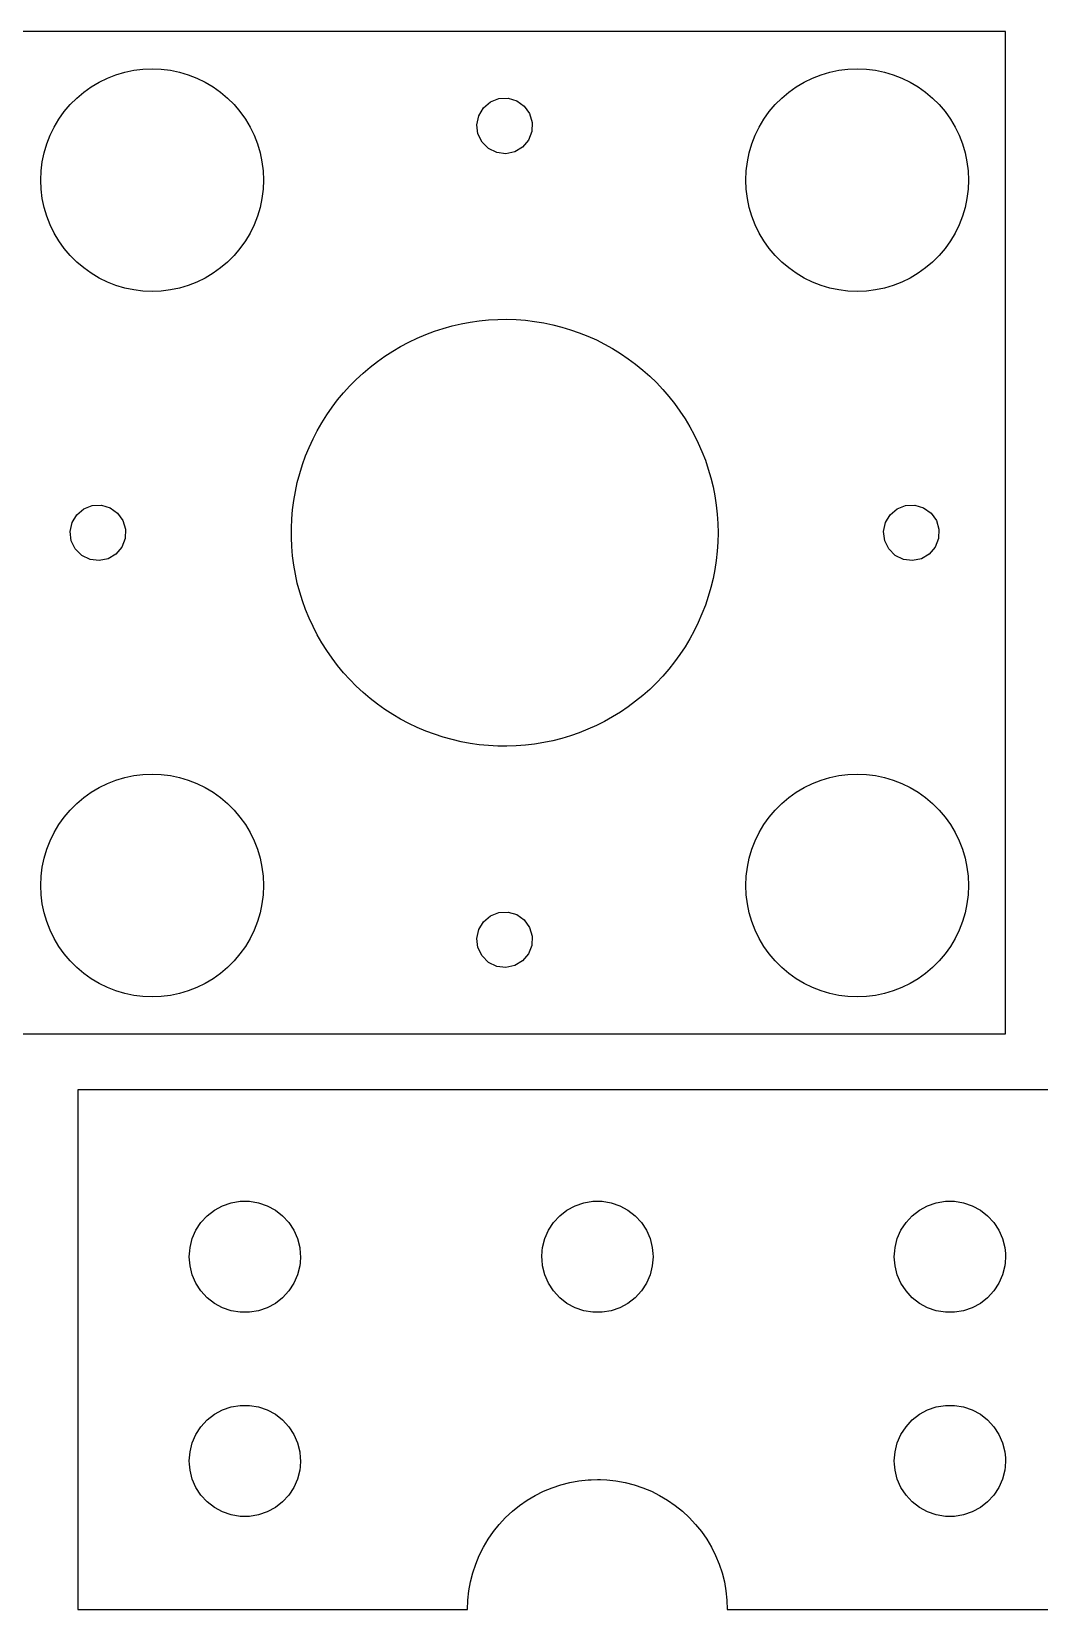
# Model space of a CAD drawing. Header units: millimetres. Extents: x 1223 to 1955, y -162 to 202.
# Drawn here: x 1362.5 to 1416.8, y -71.1 to 13.9 of the extents above; entities that cross this region are included whole.
import ezdxf

# ---------------------------------------------------------------- set-up
doc = ezdxf.new("R2010")
doc.units = ezdxf.units.MM

msp = doc.modelspace()

# ---------------------------------------------------------------- linework, layer by layer
for p, q in [((1415.016, 13.914), (1361.016, 13.914)), ((1415.016, -40.086), (1415.016, 13.914)), ((1368.52, 11.894), (1369.016, 11.914)), ((1369.016, 11.914), (1369.511, 11.894)), ((1406.52, 11.894), (1407.016, 11.914)), ((1407.016, 11.914), (1407.511, 11.894)), ((1365.734, 10.937), (1366.16, 11.191)), ((1366.16, 11.191), (1366.605, 11.409)), ((1366.605, 11.409), (1367.067, 11.589)), ((1367.067, 11.589), (1367.543, 11.731)), ((1367.543, 11.731), (1368.028, 11.833)), ((1368.028, 11.833), (1368.52, 11.894)), ((1369.511, 11.894), (1370.003, 11.833)), ((1370.003, 11.833), (1370.489, 11.731)), ((1370.489, 11.731), (1370.964, 11.589)), ((1370.964, 11.589), (1371.426, 11.409)), ((1371.426, 11.409), (1371.871, 11.191)), ((1371.871, 11.191), (1372.297, 10.937)), ((1403.734, 10.937), (1404.16, 11.191)), ((1404.16, 11.191), (1404.605, 11.409)), ((1404.605, 11.409), (1405.067, 11.589)), ((1405.067, 11.589), (1405.543, 11.731)), ((1405.543, 11.731), (1406.028, 11.833)), ((1406.028, 11.833), (1406.52, 11.894)), ((1407.511, 11.894), (1408.003, 11.833)), ((1408.003, 11.833), (1408.489, 11.731)), ((1408.489, 11.731), (1408.964, 11.589)), ((1408.964, 11.589), (1409.426, 11.409)), ((1409.426, 11.409), (1409.871, 11.191)), ((1409.871, 11.191), (1410.297, 10.937)), ((1364.601, 9.978), (1364.952, 10.329)), ((1364.952, 10.329), (1365.33, 10.649)), ((1365.33, 10.649), (1365.734, 10.937)), ((1372.297, 10.937), (1372.701, 10.649)), ((1372.701, 10.649), (1373.079, 10.329)), ((1373.079, 10.329), (1373.43, 9.978)), ((1387.248, 10.123), (1387.708, 10.303)), ((1387.708, 10.303), (1388.201, 10.323)), ((1388.201, 10.323), (1388.674, 10.182)), ((1402.601, 9.978), (1402.952, 10.329)), ((1402.952, 10.329), (1403.33, 10.649)), ((1403.33, 10.649), (1403.734, 10.937)), ((1410.297, 10.937), (1410.701, 10.649)), ((1410.701, 10.649), (1411.079, 10.329)), ((1411.079, 10.329), (1411.43, 9.978)), ((1363.993, 9.196), (1364.281, 9.6)), ((1364.281, 9.6), (1364.601, 9.978)), ((1373.43, 9.978), (1373.75, 9.6)), ((1373.75, 9.6), (1374.039, 9.196)), ((1386.517, 8.897), (1386.618, 9.38)), ((1386.618, 9.38), (1386.871, 9.804)), ((1386.871, 9.804), (1387.248, 10.123)), ((1388.674, 10.182), (1389.076, 9.895)), ((1389.076, 9.895), (1389.363, 9.494)), ((1389.363, 9.494), (1389.504, 9.02)), ((1401.993, 9.196), (1402.281, 9.6)), ((1402.281, 9.6), (1402.601, 9.978)), ((1411.43, 9.978), (1411.75, 9.6)), ((1411.75, 9.6), (1412.039, 9.196)), ((1363.521, 8.325), (1363.739, 8.77)), ((1363.739, 8.77), (1363.993, 9.196)), ((1374.039, 9.196), (1374.292, 8.77)), ((1374.292, 8.77), (1374.51, 8.325)), ((1386.578, 8.407), (1386.517, 8.897)), ((1389.484, 8.527), (1389.304, 8.067)), ((1389.504, 9.02), (1389.484, 8.527)), ((1401.521, 8.325), (1401.739, 8.77)), ((1401.739, 8.77), (1401.993, 9.196)), ((1412.039, 9.196), (1412.292, 8.77)), ((1412.292, 8.77), (1412.51, 8.325)), ((1363.199, 7.387), (1363.341, 7.863)), ((1363.341, 7.863), (1363.521, 8.325)), ((1374.51, 8.325), (1374.691, 7.863)), ((1374.691, 7.863), (1374.832, 7.387)), ((1386.795, 7.963), (1386.578, 8.407)), ((1387.144, 7.614), (1386.795, 7.963)), ((1388.985, 7.69), (1388.561, 7.437)), ((1389.304, 8.067), (1388.985, 7.69)), ((1401.199, 7.387), (1401.341, 7.863)), ((1401.341, 7.863), (1401.521, 8.325)), ((1412.51, 8.325), (1412.691, 7.863)), ((1412.691, 7.863), (1412.832, 7.387)), ((1363.036, 6.41), (1363.097, 6.902)), ((1363.097, 6.902), (1363.199, 7.387)), ((1374.832, 7.387), (1374.934, 6.902)), ((1374.934, 6.902), (1374.995, 6.41)), ((1387.588, 7.397), (1387.144, 7.614)), ((1388.078, 7.336), (1387.588, 7.397)), ((1388.561, 7.437), (1388.078, 7.336)), ((1401.036, 6.41), (1401.097, 6.902)), ((1401.097, 6.902), (1401.199, 7.387)), ((1412.832, 7.387), (1412.934, 6.902)), ((1412.934, 6.902), (1412.995, 6.41)), ((1363.016, 5.914), (1363.036, 6.41)), ((1374.995, 6.41), (1375.016, 5.914)), ((1401.016, 5.914), (1401.036, 6.41)), ((1412.995, 6.41), (1413.016, 5.914)), ((1363.036, 5.419), (1363.016, 5.914)), ((1363.097, 4.927), (1363.036, 5.419)), ((1374.995, 5.419), (1374.934, 4.927)), ((1375.016, 5.914), (1374.995, 5.419)), ((1401.036, 5.419), (1401.016, 5.914)), ((1401.097, 4.927), (1401.036, 5.419)), ((1412.995, 5.419), (1412.934, 4.927)), ((1413.016, 5.914), (1412.995, 5.419)), ((1363.199, 4.442), (1363.097, 4.927)), ((1363.341, 3.966), (1363.199, 4.442)), ((1374.832, 4.442), (1374.691, 3.966)), ((1374.934, 4.927), (1374.832, 4.442)), ((1401.199, 4.442), (1401.097, 4.927)), ((1401.341, 3.966), (1401.199, 4.442)), ((1412.832, 4.442), (1412.691, 3.966)), ((1412.934, 4.927), (1412.832, 4.442)), ((1363.521, 3.504), (1363.341, 3.966)), ((1363.739, 3.059), (1363.521, 3.504)), ((1374.51, 3.504), (1374.292, 3.059)), ((1374.691, 3.966), (1374.51, 3.504)), ((1401.521, 3.504), (1401.341, 3.966)), ((1401.739, 3.059), (1401.521, 3.504)), ((1412.51, 3.504), (1412.292, 3.059)), ((1412.691, 3.966), (1412.51, 3.504)), ((1363.993, 2.633), (1363.739, 3.059)), ((1364.281, 2.229), (1363.993, 2.633)), ((1374.039, 2.633), (1373.75, 2.229)), ((1374.292, 3.059), (1374.039, 2.633)), ((1401.993, 2.633), (1401.739, 3.059)), ((1402.281, 2.229), (1401.993, 2.633)), ((1412.039, 2.633), (1411.75, 2.229)), ((1412.292, 3.059), (1412.039, 2.633)), ((1364.601, 1.851), (1364.281, 2.229)), ((1364.952, 1.5), (1364.601, 1.851)), ((1373.43, 1.851), (1373.079, 1.5)), ((1373.75, 2.229), (1373.43, 1.851)), ((1402.601, 1.851), (1402.281, 2.229)), ((1402.952, 1.5), (1402.601, 1.851)), ((1411.43, 1.851), (1411.079, 1.5)), ((1411.75, 2.229), (1411.43, 1.851)), ((1365.33, 1.18), (1364.952, 1.5)), ((1365.734, 0.891), (1365.33, 1.18)), ((1366.16, 0.638), (1365.734, 0.891)), ((1372.297, 0.891), (1371.871, 0.638)), ((1372.701, 1.18), (1372.297, 0.891)), ((1373.079, 1.5), (1372.701, 1.18)), ((1403.33, 1.18), (1402.952, 1.5)), ((1403.734, 0.891), (1403.33, 1.18)), ((1404.16, 0.638), (1403.734, 0.891)), ((1410.297, 0.891), (1409.871, 0.638)), ((1410.701, 1.18), (1410.297, 0.891)), ((1411.079, 1.5), (1410.701, 1.18)), ((1366.605, 0.42), (1366.16, 0.638)), ((1367.067, 0.24), (1366.605, 0.42)), ((1367.543, 0.098), (1367.067, 0.24)), ((1368.028, -0.004), (1367.543, 0.098)), ((1370.489, 0.098), (1370.003, -0.004)), ((1370.964, 0.24), (1370.489, 0.098)), ((1371.426, 0.42), (1370.964, 0.24)), ((1371.871, 0.638), (1371.426, 0.42)), ((1404.605, 0.42), (1404.16, 0.638)), ((1405.067, 0.24), (1404.605, 0.42)), ((1405.543, 0.098), (1405.067, 0.24)), ((1406.028, -0.004), (1405.543, 0.098)), ((1408.489, 0.098), (1408.003, -0.004)), ((1408.964, 0.24), (1408.489, 0.098)), ((1409.426, 0.42), (1408.964, 0.24)), ((1409.871, 0.638), (1409.426, 0.42)), ((1368.52, -0.065), (1368.028, -0.004)), ((1369.016, -0.086), (1368.52, -0.065)), ((1369.511, -0.065), (1369.016, -0.086)), ((1370.003, -0.004), (1369.511, -0.065)), ((1406.52, -0.065), (1406.028, -0.004)), ((1407.016, -0.086), (1406.52, -0.065)), ((1407.511, -0.065), (1407.016, -0.086)), ((1408.003, -0.004), (1407.511, -0.065)), ((1386.155, -1.737), (1386.649, -1.667)), ((1386.649, -1.667), (1387.144, -1.619)), ((1387.144, -1.619), (1387.642, -1.592)), ((1387.642, -1.592), (1388.14, -1.586)), ((1388.14, -1.586), (1388.638, -1.602)), ((1388.638, -1.602), (1389.135, -1.64)), ((1389.135, -1.64), (1389.63, -1.699)), ((1389.63, -1.699), (1390.122, -1.78)), ((1383.3, -2.597), (1383.759, -2.402)), ((1383.759, -2.402), (1384.226, -2.228)), ((1384.226, -2.228), (1384.7, -2.074)), ((1384.7, -2.074), (1385.18, -1.941)), ((1385.18, -1.941), (1385.665, -1.828)), ((1385.665, -1.828), (1386.155, -1.737)), ((1390.122, -1.78), (1390.609, -1.882)), ((1390.609, -1.882), (1391.092, -2.005)), ((1391.092, -2.005), (1391.569, -2.148)), ((1391.569, -2.148), (1392.04, -2.313)), ((1392.04, -2.313), (1392.503, -2.497)), ((1392.503, -2.497), (1392.957, -2.701)), ((1381.562, -3.567), (1381.98, -3.297)), ((1381.98, -3.297), (1382.41, -3.044)), ((1382.41, -3.044), (1382.85, -2.811)), ((1382.85, -2.811), (1383.3, -2.597)), ((1392.957, -2.701), (1393.402, -2.925)), ((1393.402, -2.925), (1393.837, -3.168)), ((1393.837, -3.168), (1394.262, -3.43)), ((1380.383, -4.484), (1380.762, -4.161)), ((1380.762, -4.161), (1381.156, -3.856)), ((1381.156, -3.856), (1381.562, -3.567)), ((1394.262, -3.43), (1394.674, -3.709)), ((1394.674, -3.709), (1395.074, -4.006)), ((1395.074, -4.006), (1395.461, -4.321)), ((1379.667, -5.177), (1380.017, -4.823)), ((1380.017, -4.823), (1380.383, -4.484)), ((1395.461, -4.321), (1395.833, -4.651)), ((1395.833, -4.651), (1396.191, -4.998)), ((1396.191, -4.998), (1396.534, -5.36)), ((1378.712, -6.326), (1379.013, -5.929)), ((1379.013, -5.929), (1379.332, -5.546)), ((1379.332, -5.546), (1379.667, -5.177)), ((1396.534, -5.36), (1396.861, -5.736)), ((1396.861, -5.736), (1397.171, -6.126)), ((1378.162, -7.157), (1378.428, -6.735)), ((1378.428, -6.735), (1378.712, -6.326)), ((1397.171, -6.126), (1397.464, -6.529)), ((1397.464, -6.529), (1397.739, -6.945)), ((1377.686, -8.032), (1377.914, -7.589)), ((1377.914, -7.589), (1378.162, -7.157)), ((1397.739, -6.945), (1397.996, -7.372)), ((1397.996, -7.372), (1398.234, -7.809)), ((1377.287, -8.945), (1377.476, -8.484)), ((1377.476, -8.484), (1377.686, -8.032)), ((1398.234, -7.809), (1398.453, -8.257)), ((1398.453, -8.257), (1398.652, -8.713)), ((1377.118, -9.414), (1377.287, -8.945)), ((1398.652, -8.713), (1398.832, -9.178)), ((1398.832, -9.178), (1398.991, -9.651)), ((1376.841, -10.371), (1376.969, -9.889)), ((1376.969, -9.889), (1377.118, -9.414)), ((1398.991, -9.651), (1399.129, -10.129)), ((1399.129, -10.129), (1399.247, -10.613)), ((1376.648, -11.348), (1376.734, -10.857)), ((1376.734, -10.857), (1376.841, -10.371)), ((1399.247, -10.613), (1399.343, -11.102)), ((1364.951, -12.116), (1365.328, -11.797)), ((1365.328, -11.797), (1365.788, -11.617)), ((1365.788, -11.617), (1366.281, -11.597)), ((1366.281, -11.597), (1366.754, -11.738)), ((1366.754, -11.738), (1367.156, -12.025)), ((1376.54, -12.339), (1376.583, -11.842)), ((1376.583, -11.842), (1376.648, -11.348)), ((1399.343, -11.102), (1399.419, -11.595)), ((1399.419, -11.595), (1399.472, -12.09)), ((1408.791, -12.116), (1409.168, -11.797)), ((1409.168, -11.797), (1409.628, -11.617)), ((1409.628, -11.617), (1410.121, -11.597)), ((1410.121, -11.597), (1410.595, -11.738)), ((1410.595, -11.738), (1410.997, -12.025)), ((1364.597, -13.024), (1364.698, -12.54)), ((1364.698, -12.54), (1364.951, -12.116)), ((1367.156, -12.025), (1367.443, -12.427)), ((1367.443, -12.427), (1367.584, -12.9)), ((1376.518, -12.836), (1376.54, -12.339)), ((1399.472, -12.09), (1399.505, -12.587)), ((1399.505, -12.587), (1399.516, -13.086)), ((1408.437, -13.024), (1408.539, -12.54)), ((1408.539, -12.54), (1408.791, -12.116)), ((1410.997, -12.025), (1411.284, -12.427)), ((1411.284, -12.427), (1411.424, -12.9)), ((1364.658, -13.514), (1364.597, -13.024)), ((1364.875, -13.957), (1364.658, -13.514)), ((1367.563, -13.393), (1367.384, -13.853)), ((1367.584, -12.9), (1367.563, -13.393)), ((1376.518, -13.335), (1376.518, -12.836)), ((1376.54, -13.833), (1376.518, -13.335)), ((1399.505, -13.584), (1399.472, -14.081)), ((1399.516, -13.086), (1399.505, -13.584)), ((1408.498, -13.514), (1408.437, -13.024)), ((1408.715, -13.957), (1408.498, -13.514)), ((1411.404, -13.393), (1411.225, -13.853)), ((1411.424, -12.9), (1411.404, -13.393)), ((1365.224, -14.306), (1364.875, -13.957)), ((1365.667, -14.523), (1365.224, -14.306)), ((1367.065, -14.23), (1366.641, -14.483)), ((1367.384, -13.853), (1367.065, -14.23)), ((1376.583, -14.329), (1376.54, -13.833)), ((1376.648, -14.823), (1376.583, -14.329)), ((1399.472, -14.081), (1399.419, -14.576)), ((1409.064, -14.306), (1408.715, -13.957)), ((1409.508, -14.523), (1409.064, -14.306)), ((1410.905, -14.23), (1410.481, -14.483)), ((1411.225, -13.853), (1410.905, -14.23)), ((1366.157, -14.584), (1365.667, -14.523)), ((1366.641, -14.483), (1366.157, -14.584)), ((1376.734, -15.314), (1376.648, -14.823)), ((1399.343, -15.069), (1399.247, -15.558)), ((1399.419, -14.576), (1399.343, -15.069)), ((1409.998, -14.584), (1409.508, -14.523)), ((1410.481, -14.483), (1409.998, -14.584)), ((1376.841, -15.8), (1376.734, -15.314)), ((1376.969, -16.282), (1376.841, -15.8)), ((1399.129, -16.042), (1398.991, -16.521)), ((1399.247, -15.558), (1399.129, -16.042)), ((1377.118, -16.758), (1376.969, -16.282)), ((1377.287, -17.226), (1377.118, -16.758)), ((1398.832, -16.993), (1398.652, -17.458)), ((1398.991, -16.521), (1398.832, -16.993)), ((1377.476, -17.687), (1377.287, -17.226)), ((1377.686, -18.139), (1377.476, -17.687)), ((1398.652, -17.458), (1398.453, -17.914)), ((1377.914, -18.582), (1377.686, -18.139)), ((1378.162, -19.014), (1377.914, -18.582)), ((1398.234, -18.362), (1397.996, -18.8)), ((1398.453, -17.914), (1398.234, -18.362)), ((1378.428, -19.436), (1378.162, -19.014)), ((1378.712, -19.845), (1378.428, -19.436)), ((1397.739, -19.227), (1397.464, -19.642)), ((1397.996, -18.8), (1397.739, -19.227)), ((1379.013, -20.242), (1378.712, -19.845)), ((1379.332, -20.625), (1379.013, -20.242)), ((1397.171, -20.045), (1396.861, -20.435)), ((1397.464, -19.642), (1397.171, -20.045)), ((1379.667, -20.994), (1379.332, -20.625)), ((1380.017, -21.348), (1379.667, -20.994)), ((1396.191, -21.173), (1395.833, -21.52)), ((1396.534, -20.811), (1396.191, -21.173)), ((1396.861, -20.435), (1396.534, -20.811)), ((1380.383, -21.687), (1380.017, -21.348)), ((1380.762, -22.01), (1380.383, -21.687)), ((1381.156, -22.315), (1380.762, -22.01)), ((1395.461, -21.85), (1395.074, -22.165)), ((1395.833, -21.52), (1395.461, -21.85)), ((1381.562, -22.604), (1381.156, -22.315)), ((1381.98, -22.875), (1381.562, -22.604)), ((1382.41, -23.127), (1381.98, -22.875)), ((1394.262, -22.742), (1393.837, -23.003)), ((1394.674, -22.462), (1394.262, -22.742)), ((1395.074, -22.165), (1394.674, -22.462)), ((1382.85, -23.36), (1382.41, -23.127)), ((1383.3, -23.574), (1382.85, -23.36)), ((1383.759, -23.769), (1383.3, -23.574)), ((1384.226, -23.943), (1383.759, -23.769)), ((1392.503, -23.674), (1392.04, -23.858)), ((1392.957, -23.47), (1392.503, -23.674)), ((1393.402, -23.246), (1392.957, -23.47)), ((1393.837, -23.003), (1393.402, -23.246)), ((1384.7, -24.097), (1384.226, -23.943)), ((1385.18, -24.23), (1384.7, -24.097)), ((1385.665, -24.343), (1385.18, -24.23)), ((1386.155, -24.434), (1385.665, -24.343)), ((1386.649, -24.504), (1386.155, -24.434)), ((1387.144, -24.553), (1386.649, -24.504)), ((1387.642, -24.579), (1387.144, -24.553)), ((1388.14, -24.585), (1387.642, -24.579)), ((1388.638, -24.569), (1388.14, -24.585)), ((1389.135, -24.531), (1388.638, -24.569)), ((1389.63, -24.472), (1389.135, -24.531)), ((1390.122, -24.391), (1389.63, -24.472)), ((1390.609, -24.289), (1390.122, -24.391)), ((1391.092, -24.166), (1390.609, -24.289)), ((1391.569, -24.023), (1391.092, -24.166)), ((1392.04, -23.858), (1391.569, -24.023)), ((1367.067, -26.411), (1367.543, -26.269)), ((1367.543, -26.269), (1368.028, -26.167)), ((1368.028, -26.167), (1368.52, -26.106)), ((1368.52, -26.106), (1369.016, -26.086)), ((1369.016, -26.086), (1369.511, -26.106)), ((1369.511, -26.106), (1370.003, -26.167)), ((1370.003, -26.167), (1370.489, -26.269)), ((1370.489, -26.269), (1370.964, -26.411)), ((1405.067, -26.411), (1405.543, -26.269)), ((1405.543, -26.269), (1406.028, -26.167)), ((1406.028, -26.167), (1406.52, -26.106)), ((1406.52, -26.106), (1407.016, -26.086)), ((1407.016, -26.086), (1407.511, -26.106)), ((1407.511, -26.106), (1408.003, -26.167)), ((1408.003, -26.167), (1408.489, -26.269)), ((1408.489, -26.269), (1408.964, -26.411)), ((1365.33, -27.351), (1365.734, -27.063)), ((1365.734, -27.063), (1366.16, -26.809)), ((1366.16, -26.809), (1366.605, -26.591)), ((1366.605, -26.591), (1367.067, -26.411)), ((1370.964, -26.411), (1371.426, -26.591)), ((1371.426, -26.591), (1371.871, -26.809)), ((1371.871, -26.809), (1372.297, -27.063)), ((1372.297, -27.063), (1372.701, -27.351)), ((1403.33, -27.351), (1403.734, -27.063)), ((1403.734, -27.063), (1404.16, -26.809)), ((1404.16, -26.809), (1404.605, -26.591)), ((1404.605, -26.591), (1405.067, -26.411)), ((1408.964, -26.411), (1409.426, -26.591)), ((1409.426, -26.591), (1409.871, -26.809)), ((1409.871, -26.809), (1410.297, -27.063)), ((1410.297, -27.063), (1410.701, -27.351)), ((1364.281, -28.4), (1364.601, -28.022)), ((1364.601, -28.022), (1364.952, -27.671)), ((1364.952, -27.671), (1365.33, -27.351)), ((1372.701, -27.351), (1373.079, -27.671)), ((1373.079, -27.671), (1373.43, -28.022)), ((1373.43, -28.022), (1373.75, -28.4)), ((1402.281, -28.4), (1402.601, -28.022)), ((1402.601, -28.022), (1402.952, -27.671)), ((1402.952, -27.671), (1403.33, -27.351)), ((1410.701, -27.351), (1411.079, -27.671)), ((1411.079, -27.671), (1411.43, -28.022)), ((1411.43, -28.022), (1411.75, -28.4)), ((1363.739, -29.23), (1363.993, -28.804)), ((1363.993, -28.804), (1364.281, -28.4)), ((1373.75, -28.4), (1374.039, -28.804)), ((1374.039, -28.804), (1374.292, -29.23)), ((1401.739, -29.23), (1401.993, -28.804)), ((1401.993, -28.804), (1402.281, -28.4)), ((1411.75, -28.4), (1412.039, -28.804)), ((1412.039, -28.804), (1412.292, -29.23)), ((1363.341, -30.137), (1363.521, -29.675)), ((1363.521, -29.675), (1363.739, -29.23)), ((1374.292, -29.23), (1374.51, -29.675)), ((1374.51, -29.675), (1374.691, -30.137)), ((1401.341, -30.137), (1401.521, -29.675)), ((1401.521, -29.675), (1401.739, -29.23)), ((1412.292, -29.23), (1412.51, -29.675)), ((1412.51, -29.675), (1412.691, -30.137)), ((1363.199, -30.613), (1363.341, -30.137)), ((1374.691, -30.137), (1374.832, -30.613)), ((1401.199, -30.613), (1401.341, -30.137)), ((1412.691, -30.137), (1412.832, -30.613)), ((1363.036, -31.59), (1363.097, -31.098)), ((1363.097, -31.098), (1363.199, -30.613)), ((1374.832, -30.613), (1374.934, -31.098)), ((1374.934, -31.098), (1374.995, -31.59)), ((1401.036, -31.59), (1401.097, -31.098)), ((1401.097, -31.098), (1401.199, -30.613)), ((1412.832, -30.613), (1412.934, -31.098)), ((1412.934, -31.098), (1412.995, -31.59)), ((1363.016, -32.086), (1363.036, -31.59)), ((1363.036, -32.581), (1363.016, -32.086)), ((1374.995, -31.59), (1375.016, -32.086)), ((1375.016, -32.086), (1374.995, -32.581)), ((1401.016, -32.086), (1401.036, -31.59)), ((1401.036, -32.581), (1401.016, -32.086)), ((1412.995, -31.59), (1413.016, -32.086)), ((1413.016, -32.086), (1412.995, -32.581)), ((1363.097, -33.073), (1363.036, -32.581)), ((1363.199, -33.558), (1363.097, -33.073)), ((1374.934, -33.073), (1374.832, -33.558)), ((1374.995, -32.581), (1374.934, -33.073)), ((1401.097, -33.073), (1401.036, -32.581)), ((1401.199, -33.558), (1401.097, -33.073)), ((1412.934, -33.073), (1412.832, -33.558)), ((1412.995, -32.581), (1412.934, -33.073)), ((1363.341, -34.034), (1363.199, -33.558)), ((1374.832, -33.558), (1374.691, -34.034)), ((1386.871, -34.036), (1387.248, -33.717)), ((1387.248, -33.717), (1387.708, -33.538)), ((1387.708, -33.538), (1388.201, -33.517)), ((1388.201, -33.517), (1388.674, -33.658)), ((1388.674, -33.658), (1389.076, -33.945)), ((1389.076, -33.945), (1389.363, -34.347)), ((1401.341, -34.034), (1401.199, -33.558)), ((1412.832, -33.558), (1412.691, -34.034)), ((1363.521, -34.496), (1363.341, -34.034)), ((1363.739, -34.941), (1363.521, -34.496)), ((1374.51, -34.496), (1374.292, -34.941)), ((1374.691, -34.034), (1374.51, -34.496)), ((1386.517, -34.944), (1386.618, -34.461)), ((1386.618, -34.461), (1386.871, -34.036)), ((1389.363, -34.347), (1389.504, -34.82)), ((1389.504, -34.82), (1389.484, -35.314)), ((1401.521, -34.496), (1401.341, -34.034)), ((1401.739, -34.941), (1401.521, -34.496)), ((1412.51, -34.496), (1412.292, -34.941)), ((1412.691, -34.034), (1412.51, -34.496)), ((1363.993, -35.367), (1363.739, -34.941)), ((1364.281, -35.771), (1363.993, -35.367)), ((1374.039, -35.367), (1373.75, -35.771)), ((1374.292, -34.941), (1374.039, -35.367)), ((1386.578, -35.434), (1386.517, -34.944)), ((1386.795, -35.877), (1386.578, -35.434)), ((1389.484, -35.314), (1389.304, -35.774)), ((1401.993, -35.367), (1401.739, -34.941)), ((1402.281, -35.771), (1401.993, -35.367)), ((1412.039, -35.367), (1411.75, -35.771)), ((1412.292, -34.941), (1412.039, -35.367)), ((1364.601, -36.149), (1364.281, -35.771)), ((1364.952, -36.5), (1364.601, -36.149)), ((1365.33, -36.82), (1364.952, -36.5)), ((1373.079, -36.5), (1372.701, -36.82)), ((1373.43, -36.149), (1373.079, -36.5)), ((1373.75, -35.771), (1373.43, -36.149)), ((1387.144, -36.227), (1386.795, -35.877)), ((1387.588, -36.444), (1387.144, -36.227)), ((1388.078, -36.505), (1387.588, -36.444)), ((1388.561, -36.403), (1388.078, -36.505)), ((1388.985, -36.15), (1388.561, -36.403)), ((1389.304, -35.774), (1388.985, -36.15)), ((1402.601, -36.149), (1402.281, -35.771)), ((1402.952, -36.5), (1402.601, -36.149)), ((1403.33, -36.82), (1402.952, -36.5)), ((1411.079, -36.5), (1410.701, -36.82)), ((1411.43, -36.149), (1411.079, -36.5)), ((1411.75, -35.771), (1411.43, -36.149)), ((1365.734, -37.109), (1365.33, -36.82)), ((1366.16, -37.362), (1365.734, -37.109)), ((1366.605, -37.58), (1366.16, -37.362)), ((1371.871, -37.362), (1371.426, -37.58)), ((1372.297, -37.109), (1371.871, -37.362)), ((1372.701, -36.82), (1372.297, -37.109)), ((1403.734, -37.109), (1403.33, -36.82)), ((1404.16, -37.362), (1403.734, -37.109)), ((1404.605, -37.58), (1404.16, -37.362)), ((1409.871, -37.362), (1409.426, -37.58)), ((1410.297, -37.109), (1409.871, -37.362)), ((1410.701, -36.82), (1410.297, -37.109)), ((1367.067, -37.76), (1366.605, -37.58)), ((1367.543, -37.902), (1367.067, -37.76)), ((1368.028, -38.004), (1367.543, -37.902)), ((1368.52, -38.065), (1368.028, -38.004)), ((1369.016, -38.086), (1368.52, -38.065)), ((1369.511, -38.065), (1369.016, -38.086)), ((1370.003, -38.004), (1369.511, -38.065)), ((1370.489, -37.902), (1370.003, -38.004)), ((1370.964, -37.76), (1370.489, -37.902)), ((1371.426, -37.58), (1370.964, -37.76)), ((1405.067, -37.76), (1404.605, -37.58)), ((1405.543, -37.902), (1405.067, -37.76)), ((1406.028, -38.004), (1405.543, -37.902)), ((1406.52, -38.065), (1406.028, -38.004)), ((1407.016, -38.086), (1406.52, -38.065)), ((1407.511, -38.065), (1407.016, -38.086)), ((1408.003, -38.004), (1407.511, -38.065)), ((1408.489, -37.902), (1408.003, -38.004)), ((1408.964, -37.76), (1408.489, -37.902)), ((1409.426, -37.58), (1408.964, -37.76)), ((1361.016, -40.086), (1415.016, -40.086)), ((1421.016, -43.086), (1365.016, -43.086)), ((1365.016, -43.086), (1365.016, -71.086)), ((1372.811, -49.338), (1373.279, -49.177)), ((1373.279, -49.177), (1373.768, -49.096)), ((1373.768, -49.096), (1374.263, -49.096)), ((1374.263, -49.096), (1374.752, -49.177)), ((1374.752, -49.177), (1375.221, -49.338)), ((1391.811, -49.338), (1392.279, -49.177)), ((1392.279, -49.177), (1392.768, -49.096)), ((1392.768, -49.096), (1393.263, -49.096)), ((1393.263, -49.096), (1393.752, -49.177)), ((1393.752, -49.177), (1394.221, -49.338)), ((1410.811, -49.338), (1411.279, -49.177)), ((1411.279, -49.177), (1411.768, -49.096)), ((1411.768, -49.096), (1412.263, -49.096)), ((1412.263, -49.096), (1412.752, -49.177)), ((1412.752, -49.177), (1413.221, -49.338)), ((1371.648, -50.243), (1371.984, -49.878)), ((1371.984, -49.878), (1372.375, -49.574)), ((1372.375, -49.574), (1372.811, -49.338)), ((1375.221, -49.338), (1375.656, -49.574)), ((1375.656, -49.574), (1376.047, -49.878)), ((1376.047, -49.878), (1376.383, -50.243)), ((1390.648, -50.243), (1390.984, -49.878)), ((1390.984, -49.878), (1391.375, -49.574)), ((1391.375, -49.574), (1391.811, -49.338)), ((1394.221, -49.338), (1394.656, -49.574)), ((1394.656, -49.574), (1395.047, -49.878)), ((1395.047, -49.878), (1395.383, -50.243)), ((1409.648, -50.243), (1409.984, -49.878)), ((1409.984, -49.878), (1410.375, -49.574)), ((1410.375, -49.574), (1410.811, -49.338)), ((1413.221, -49.338), (1413.656, -49.574)), ((1413.656, -49.574), (1414.047, -49.878)), ((1414.047, -49.878), (1414.383, -50.243)), ((1371.178, -51.111), (1371.377, -50.658)), ((1371.377, -50.658), (1371.648, -50.243)), ((1376.383, -50.243), (1376.654, -50.658)), ((1376.654, -50.658), (1376.853, -51.111)), ((1390.178, -51.111), (1390.377, -50.658)), ((1390.377, -50.658), (1390.648, -50.243)), ((1395.383, -50.243), (1395.654, -50.658)), ((1395.654, -50.658), (1395.853, -51.111)), ((1409.178, -51.111), (1409.377, -50.658)), ((1409.377, -50.658), (1409.648, -50.243)), ((1414.383, -50.243), (1414.654, -50.658)), ((1414.654, -50.658), (1414.853, -51.111)), ((1371.016, -52.086), (1371.043, -51.76)), ((1371.043, -51.76), (1371.057, -51.592)), ((1371.057, -51.592), (1371.178, -51.111)), ((1376.853, -51.111), (1376.975, -51.592)), ((1376.975, -51.592), (1377.002, -51.918)), ((1390.016, -52.086), (1390.043, -51.76)), ((1390.043, -51.76), (1390.057, -51.592)), ((1390.057, -51.592), (1390.178, -51.111)), ((1395.853, -51.111), (1395.975, -51.592)), ((1395.975, -51.592), (1396.002, -51.918)), ((1409.016, -52.086), (1409.043, -51.76)), ((1409.043, -51.76), (1409.057, -51.592)), ((1409.057, -51.592), (1409.178, -51.111)), ((1414.853, -51.111), (1414.975, -51.592)), ((1414.975, -51.592), (1415.002, -51.918)), ((1371.03, -52.253), (1371.016, -52.086)), ((1371.057, -52.579), (1371.03, -52.253)), ((1371.178, -53.06), (1371.057, -52.579)), ((1376.975, -52.579), (1376.853, -53.06)), ((1376.989, -52.411), (1376.975, -52.579)), ((1377.016, -52.086), (1376.989, -52.411)), ((1377.002, -51.918), (1377.016, -52.086)), ((1390.03, -52.253), (1390.016, -52.086)), ((1390.057, -52.579), (1390.03, -52.253)), ((1390.178, -53.06), (1390.057, -52.579)), ((1395.975, -52.579), (1395.853, -53.06)), ((1395.989, -52.411), (1395.975, -52.579)), ((1396.016, -52.086), (1395.989, -52.411)), ((1396.002, -51.918), (1396.016, -52.086)), ((1409.03, -52.253), (1409.016, -52.086)), ((1409.057, -52.579), (1409.03, -52.253)), ((1409.178, -53.06), (1409.057, -52.579)), ((1414.975, -52.579), (1414.853, -53.06)), ((1414.989, -52.411), (1414.975, -52.579)), ((1415.016, -52.086), (1414.989, -52.411)), ((1415.002, -51.918), (1415.016, -52.086)), ((1371.377, -53.513), (1371.178, -53.06)), ((1371.648, -53.928), (1371.377, -53.513)), ((1376.654, -53.513), (1376.383, -53.928)), ((1376.853, -53.06), (1376.654, -53.513)), ((1390.377, -53.513), (1390.178, -53.06)), ((1390.648, -53.928), (1390.377, -53.513)), ((1395.654, -53.513), (1395.383, -53.928)), ((1395.853, -53.06), (1395.654, -53.513)), ((1409.377, -53.513), (1409.178, -53.06)), ((1409.648, -53.928), (1409.377, -53.513)), ((1414.654, -53.513), (1414.383, -53.928)), ((1414.853, -53.06), (1414.654, -53.513)), ((1371.984, -54.293), (1371.648, -53.928)), ((1372.375, -54.597), (1371.984, -54.293)), ((1376.047, -54.293), (1375.656, -54.597)), ((1376.383, -53.928), (1376.047, -54.293)), ((1390.984, -54.293), (1390.648, -53.928)), ((1391.375, -54.597), (1390.984, -54.293)), ((1395.047, -54.293), (1394.656, -54.597)), ((1395.383, -53.928), (1395.047, -54.293)), ((1409.984, -54.293), (1409.648, -53.928)), ((1410.375, -54.597), (1409.984, -54.293)), ((1414.047, -54.293), (1413.656, -54.597)), ((1414.383, -53.928), (1414.047, -54.293)), ((1372.811, -54.833), (1372.375, -54.597)), ((1373.279, -54.994), (1372.811, -54.833)), ((1373.768, -55.075), (1373.279, -54.994)), ((1374.263, -55.075), (1373.768, -55.075)), ((1374.752, -54.994), (1374.263, -55.075)), ((1375.221, -54.833), (1374.752, -54.994)), ((1375.656, -54.597), (1375.221, -54.833)), ((1391.811, -54.833), (1391.375, -54.597)), ((1392.279, -54.994), (1391.811, -54.833)), ((1392.768, -55.075), (1392.279, -54.994)), ((1393.263, -55.075), (1392.768, -55.075)), ((1393.752, -54.994), (1393.263, -55.075)), ((1394.221, -54.833), (1393.752, -54.994)), ((1394.656, -54.597), (1394.221, -54.833)), ((1410.811, -54.833), (1410.375, -54.597)), ((1411.279, -54.994), (1410.811, -54.833)), ((1411.768, -55.075), (1411.279, -54.994)), ((1412.263, -55.075), (1411.768, -55.075)), ((1412.752, -54.994), (1412.263, -55.075)), ((1413.221, -54.833), (1412.752, -54.994)), ((1413.656, -54.597), (1413.221, -54.833)), ((1372.375, -60.574), (1372.811, -60.338)), ((1372.811, -60.338), (1373.279, -60.177)), ((1373.279, -60.177), (1373.768, -60.096)), ((1373.768, -60.096), (1374.263, -60.096)), ((1374.263, -60.096), (1374.752, -60.177)), ((1374.752, -60.177), (1375.221, -60.338)), ((1375.221, -60.338), (1375.656, -60.574)), ((1410.375, -60.574), (1410.811, -60.338)), ((1410.811, -60.338), (1411.279, -60.177)), ((1411.279, -60.177), (1411.768, -60.096)), ((1411.768, -60.096), (1412.263, -60.096)), ((1412.263, -60.096), (1412.752, -60.177)), ((1412.752, -60.177), (1413.221, -60.338)), ((1413.221, -60.338), (1413.656, -60.574)), ((1371.648, -61.243), (1371.984, -60.878)), ((1371.984, -60.878), (1372.375, -60.574)), ((1375.656, -60.574), (1376.047, -60.878)), ((1376.047, -60.878), (1376.383, -61.243)), ((1409.648, -61.243), (1409.984, -60.878)), ((1409.984, -60.878), (1410.375, -60.574)), ((1413.656, -60.574), (1414.047, -60.878)), ((1414.047, -60.878), (1414.383, -61.243)), ((1371.178, -62.111), (1371.377, -61.658)), ((1371.377, -61.658), (1371.648, -61.243)), ((1376.383, -61.243), (1376.654, -61.658)), ((1376.654, -61.658), (1376.853, -62.111)), ((1409.178, -62.111), (1409.377, -61.658)), ((1409.377, -61.658), (1409.648, -61.243)), ((1414.383, -61.243), (1414.654, -61.658)), ((1414.654, -61.658), (1414.853, -62.111)), ((1371.016, -63.086), (1371.043, -62.76)), ((1371.043, -62.76), (1371.057, -62.592)), ((1371.057, -62.592), (1371.178, -62.111)), ((1376.853, -62.111), (1376.975, -62.592)), ((1376.975, -62.592), (1377.002, -62.918)), ((1409.016, -63.086), (1409.043, -62.76)), ((1409.043, -62.76), (1409.057, -62.592)), ((1409.057, -62.592), (1409.178, -62.111)), ((1414.853, -62.111), (1414.975, -62.592)), ((1414.975, -62.592), (1415.002, -62.918)), ((1371.03, -63.253), (1371.016, -63.086)), ((1371.057, -63.579), (1371.03, -63.253)), ((1371.178, -64.06), (1371.057, -63.579)), ((1376.975, -63.579), (1376.853, -64.06)), ((1376.989, -63.411), (1376.975, -63.579)), ((1377.016, -63.086), (1376.989, -63.411)), ((1377.002, -62.918), (1377.016, -63.086)), ((1409.03, -63.253), (1409.016, -63.086)), ((1409.057, -63.579), (1409.03, -63.253)), ((1409.178, -64.06), (1409.057, -63.579)), ((1414.975, -63.579), (1414.853, -64.06)), ((1414.989, -63.411), (1414.975, -63.579)), ((1415.016, -63.086), (1414.989, -63.411)), ((1415.002, -62.918), (1415.016, -63.086)), ((1371.377, -64.513), (1371.178, -64.06)), ((1371.648, -64.928), (1371.377, -64.513)), ((1376.654, -64.513), (1376.383, -64.928)), ((1376.853, -64.06), (1376.654, -64.513)), ((1390.108, -64.718), (1390.569, -64.527)), ((1390.569, -64.527), (1391.044, -64.369)), ((1391.044, -64.369), (1391.528, -64.246)), ((1391.528, -64.246), (1392.019, -64.157)), ((1392.019, -64.157), (1392.516, -64.103)), ((1392.516, -64.103), (1392.686, -64.097)), ((1392.686, -64.097), (1393.016, -64.086)), ((1393.016, -64.086), (1393.185, -64.092)), ((1393.185, -64.092), (1393.515, -64.103)), ((1393.515, -64.103), (1394.012, -64.157)), ((1394.012, -64.157), (1394.504, -64.246)), ((1394.504, -64.246), (1394.988, -64.369)), ((1394.988, -64.369), (1395.462, -64.527)), ((1395.462, -64.527), (1395.924, -64.718)), ((1409.377, -64.513), (1409.178, -64.06)), ((1409.648, -64.928), (1409.377, -64.513)), ((1414.654, -64.513), (1414.383, -64.928)), ((1414.853, -64.06), (1414.654, -64.513)), ((1371.984, -65.293), (1371.648, -64.928)), ((1372.375, -65.597), (1371.984, -65.293)), ((1376.047, -65.293), (1375.656, -65.597)), ((1376.383, -64.928), (1376.047, -65.293)), ((1388.821, -65.482), (1389.231, -65.197)), ((1389.231, -65.197), (1389.661, -64.942)), ((1389.661, -64.942), (1390.108, -64.718)), ((1395.924, -64.718), (1396.37, -64.942)), ((1396.37, -64.942), (1396.8, -65.197)), ((1396.8, -65.197), (1397.211, -65.482)), ((1409.984, -65.293), (1409.648, -64.928)), ((1410.375, -65.597), (1409.984, -65.293)), ((1414.047, -65.293), (1413.656, -65.597)), ((1414.383, -64.928), (1414.047, -65.293)), ((1372.811, -65.833), (1372.375, -65.597)), ((1373.279, -65.994), (1372.811, -65.833)), ((1373.768, -66.075), (1373.279, -65.994)), ((1374.263, -66.075), (1373.768, -66.075)), ((1374.752, -65.994), (1374.263, -66.075)), ((1375.221, -65.833), (1374.752, -65.994)), ((1375.656, -65.597), (1375.221, -65.833)), ((1387.725, -66.502), (1388.066, -66.136)), ((1388.066, -66.136), (1388.432, -65.795)), ((1388.432, -65.795), (1388.821, -65.482)), ((1397.211, -65.482), (1397.6, -65.795)), ((1397.6, -65.795), (1397.965, -66.136)), ((1397.965, -66.136), (1398.306, -66.502)), ((1410.811, -65.833), (1410.375, -65.597)), ((1411.279, -65.994), (1410.811, -65.833)), ((1411.768, -66.075), (1411.279, -65.994)), ((1412.263, -66.075), (1411.768, -66.075)), ((1412.752, -65.994), (1412.263, -66.075)), ((1413.221, -65.833), (1412.752, -65.994)), ((1413.656, -65.597), (1413.221, -65.833)), ((1387.127, -67.301), (1387.412, -66.891)), ((1387.412, -66.891), (1387.725, -66.502)), ((1398.306, -66.502), (1398.619, -66.891)), ((1398.619, -66.891), (1398.904, -67.301)), ((1386.648, -68.178), (1386.872, -67.731)), ((1386.872, -67.731), (1387.127, -67.301)), ((1398.904, -67.301), (1399.159, -67.731)), ((1399.159, -67.731), (1399.383, -68.178)), ((1386.299, -69.113), (1386.457, -68.639)), ((1386.457, -68.639), (1386.648, -68.178)), ((1399.383, -68.178), (1399.574, -68.639)), ((1399.574, -68.639), (1399.732, -69.113)), ((1386.087, -70.089), (1386.176, -69.598)), ((1386.176, -69.598), (1386.299, -69.113)), ((1399.732, -69.113), (1399.856, -69.598)), ((1399.856, -69.598), (1399.944, -70.089)), ((1386.033, -70.586), (1386.087, -70.089)), ((1399.944, -70.089), (1399.998, -70.586)), ((1365.016, -71.086), (1386.016, -71.086)), ((1386.016, -71.086), (1386.033, -70.586)), ((1399.998, -70.586), (1400.016, -71.086)), ((1400.016, -71.086), (1421.016, -71.086))]:
    msp.add_line(p, q)

doc.saveas('drawing.dxf')
